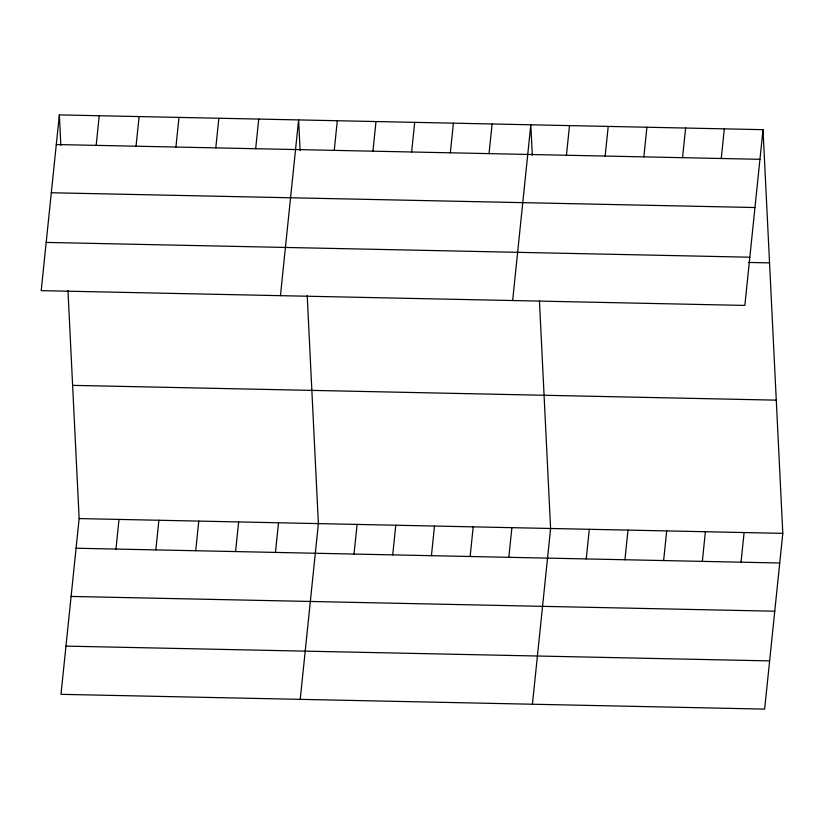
<?xml version="1.0" encoding="UTF-8"?>
<svg xmlns="http://www.w3.org/2000/svg" width="824" height="824" viewBox="0 0 824 824"><rect width="100%" height="100%" fill="white"/><g stroke="black" fill="none" stroke-linecap="round" stroke-linejoin="round"><path stroke-width="1.24" d="M59.359 114.897L41.2 290.645L744.855 305.416L763.014 129.667L59.359 114.897L60.852 145.343M96.171 145.374L99.23 115.731M67.97 290.542L79.145 518.584L60.986 694.333L764.641 709.104L782.8 533.355L763.014 129.667M136.042 146.208L139.112 116.565M115.957 549.062L119.016 519.429M175.924 147.043L178.983 117.41M155.829 549.896L158.888 520.263M215.795 147.887L218.854 118.244M195.7 550.741L198.769 521.098M255.667 148.722L258.726 119.078M235.582 551.575L238.641 521.932M280.438 295.662L298.607 119.923L300.101 150.37M275.453 552.41L278.512 522.777M334.245 150.37L337.304 120.726M300.224 699.349L318.383 523.611L307.208 295.558M372.942 151.183L376.002 121.54M354.021 554.058L357.091 524.424M411.639 151.997L414.709 122.354M392.729 554.871L395.788 525.238M450.347 152.811L453.406 123.167M431.426 555.685L434.495 526.052M489.044 153.614L492.113 123.981M470.133 556.499L473.192 526.855M512.652 300.533L530.811 124.795L532.304 155.242M508.83 557.312L511.889 527.669M566.449 155.242L569.508 125.609M532.428 704.232L550.597 528.483L539.421 300.441M605.146 156.055L608.215 126.422M586.235 558.94L589.294 529.296M643.853 156.869L646.912 127.236M624.932 559.743L627.991 530.11M682.55 157.683L685.62 128.039M663.629 560.557L666.698 530.924M721.258 158.496L724.317 128.853M702.336 561.371L705.396 531.738M741.034 562.184L744.103 532.551M56.3 144.53L759.955 159.31M51.315 192.754L754.969 207.524M46.185 242.421L749.84 257.201M748.326 262.444L769.544 262.887M72.615 385.364L776.27 400.145M79.145 518.584L782.8 533.355M76.086 548.228L779.741 562.998M71.101 596.442L774.756 611.212M65.961 646.119L769.616 660.889"/></g></svg>
